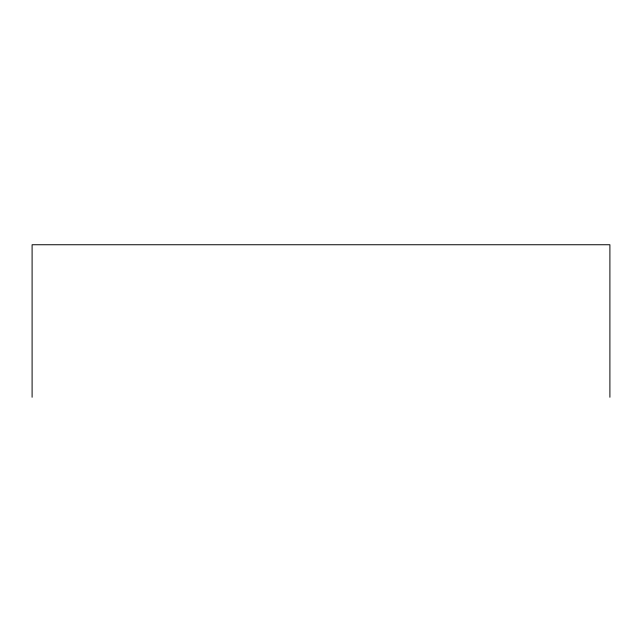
<?xml version="1.0" encoding="UTF-8"?>
<svg xmlns="http://www.w3.org/2000/svg" width="642" height="642" viewBox="0 0 642 642"><rect width="100%" height="100%" fill="white"/><g stroke="black" fill="none" stroke-linecap="round" stroke-linejoin="round"><path stroke-width="0.96" d="M609.9 397.254L609.9 244.746L32.1 244.746L32.1 397.254"/></g></svg>
